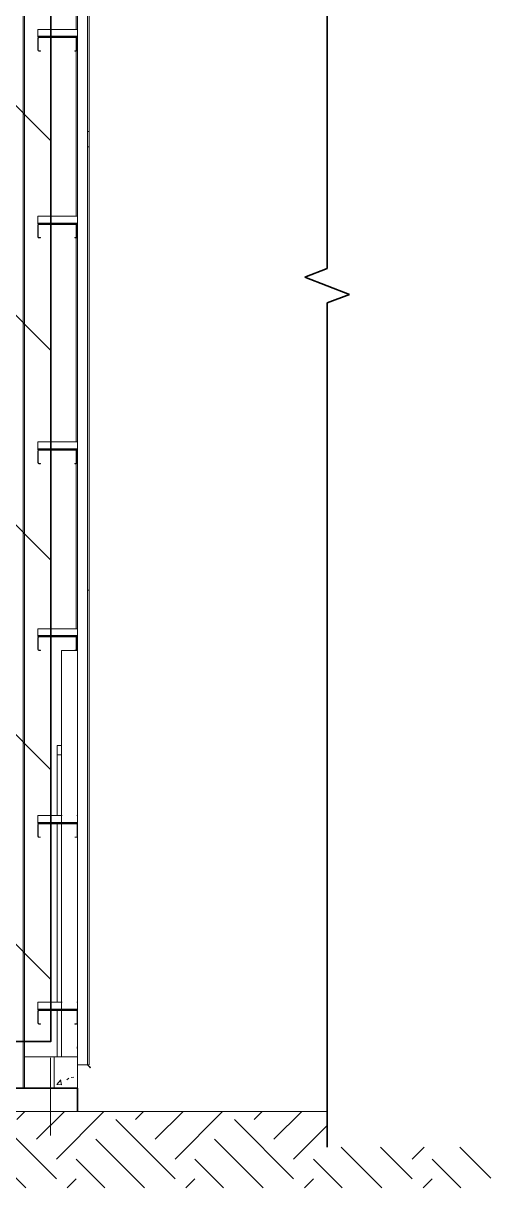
# Model space of a CAD drawing. Header units: metres. Extents: x -5.1 to 74.4, y -0.9 to 14.
# Drawn here: x 9.9 to 12.9, y -0.64 to 6.84 of the extents above; entities that cross this region are included whole.
import ezdxf

# ---------------------------------------------------------------- set-up
doc = ezdxf.new("R2010")
doc.units = ezdxf.units.M
doc.linetypes.add('Center', pattern=[2, 0.5, -0.25, 1, -0.25])
doc.linetypes.add('Dash dot', pattern=[1.05, 0.5, -0.25, 0.05, -0.25])
for name, color, linetype, lineweight in [('1', 7, 'Continuous', 18), ('2', 7, 'Continuous', 9), ('A LARGUEROS', 7, 'Continuous', 9), ('A LARGUEROS CORTES', 7, 'Continuous', 9), ('A-DETL-GENF', 7, 'Continuous', 18), ('A-EJES', 7, 'Continuous', 18), ('A-MURO', 7, 'Continuous', 25), ('A-MURO ASHURADO', 7, 'Continuous', 35), ('A-NIVELES LINEA_', 7, 'Continuous', 18), ('A-PISO', 7, 'Continuous', 18), ('A-PUERTAS', 7, 'Continuous', 25), ('GMI-COLUMNAS', 7, 'Continuous', 18)]:
    doc.layers.add(name, color=color, linetype=linetype, lineweight=lineweight)
doc.layers.add('ATR-ACHURADO', color=9, linetype='Continuous')
doc.layers.add('ATR-AREAS', color=1, linetype='Continuous')

# ---------------------------------------------------------------- blocks, each defined once
blk = doc.blocks.new('ESQUINERO_EXTERIOR_90__CAL24_MUROS_GMI_P026CHP001 - ESQUINERO EXTERIOR 90_-1491069-CORTE TRANSVERSAL 1-1_')
at = {"layer": '1', "lineweight": 5}
for p, q in [((10.3149, 3.198), (10.3252, 3.198)), ((10.3252, 0.15), (10.3252, 3.198)), ((10.3252, 0.15), (10.3159, 0.15))]:
    blk.add_line(p, q, dxfattribs=at)
blk = doc.blocks.new('ESQUINERO_EXTERIOR_90__CAL24_MUROS_GMI_P026CHP001 - ESQUINERO EXTERIOR 90_-V9-CORTE TRANSVERSAL 1-1_')
at = {"layer": '1', "lineweight": 5}
for q in [(10.3252, 8.994), (10.3149, 6.046)]:
    blk.add_line((10.3252, 6.046), q, dxfattribs=at)
blk = doc.blocks.new('ESQUINERO_EXTERIOR_90__CAL24_MUROS_GMI_P026CHP001 - ESQUINERO EXTERIOR 90_-V10-CORTE TRANSVERSAL 1-1_')
at = {"layer": '1', "lineweight": 5}
for p in [(10.3149, 6.146), (10.3252, 3.198)]:
    blk.add_line(p, (10.3252, 6.146), dxfattribs=at)
blk = doc.blocks.new('IR - W14X22-V11-CORTE TRANSVERSAL 1-1_')
at = {"layer": 'GMI-COLUMNAS'}
for p, q in [((9.9114, 10.3529), (9.9114, 0)), ((10.2423, 7.8611), (10.2423, 6.801)), ((9.9029, 6.9313), (9.9029, 0)), ((10.2423, 6.7481), (10.2423, 6.663)), ((10.2423, 6.6611), (10.2423, 5.601)), ((10.2423, 5.5481), (10.2423, 5.463)), ((10.2423, 5.4611), (10.2423, 4.151)), ((10.2423, 4.0981), (10.2423, 4.013)), ((10.2423, 4.0111), (10.2423, 2.951)), ((10.2423, 2.8981), (10.2423, 2.813)), ((10.2423, 2.8111), (10.2423, 2.81))]:
    blk.add_line(p, q, dxfattribs=at)
blk = doc.blocks.new('MoldurasCal24-Muros-GMI-P026TLK011-Laminación - GOTERO CON PENDIENTE-1501409-CORTE TRANSVERSAL 1-1_')
at = {"layer": '1'}
for p, q in [((10.2499, 0.2654), (10.2499, 0.2554)), ((10.2519, 0.2654), (10.2499, 0.2654)), ((10.2499, 0.2554), (10.2509, 0.2554)), ((10.2509, 0.2554), (10.2509, 0.149)), ((10.2519, 0.15), (10.2519, 0.2654)), ((10.3159, 0.15), (10.2519, 0.15)), ((10.3335, 0.1323), (10.3159, 0.15)), ((10.2509, 0.149), (10.3154, 0.149)), ((10.3154, 0.149), (10.3258, 0.1387)), ((10.3258, 0.1387), (10.325, 0.138)), ((10.325, 0.138), (10.3321, 0.1309)), ((10.3321, 0.1309), (10.3335, 0.1323))]:
    blk.add_line(p, q, dxfattribs=at)
blk = doc.blocks.new('MontenC-Calibre14-GMI 1 - MONTEN _C_ 10_ CAL14 CON CLIPS A COLUMNA-1601146-CORTE TRANSVERSAL 1-1_')
at = {"layer": '2', "color": 8, "lineweight": 5, "true_color": 0x808080}
for p, q in [((9.9969, 0.5102), (9.9969, 0.551)), ((10.1523, 0.551), (9.9969, 0.551)), ((10.2509, 0.551), (10.2469, 0.551)), ((9.9969, 0.5064), (9.9969, 0.5102)), ((9.9969, 0.5), (9.9969, 0.5064)), ((10.2509, 0.5064), (9.9969, 0.5064)), ((10.0028, 0.5), (9.9969, 0.5)), ((10.2509, 0.5), (10.245, 0.5))]:
    blk.add_line(p, q, dxfattribs=at)
at = {"layer": 'A LARGUEROS CORTES', "color": 8, "lineweight": 5, "true_color": 0x808080}
for p, q in [((9.9969, 0.4941), (9.9969, 0.417)), ((9.9988, 0.417), (9.9988, 0.4941)), ((10.245, 0.5), (10.0028, 0.5)), ((10.0028, 0.4981), (10.245, 0.4981)), ((10.249, 0.4941), (10.249, 0.417)), ((10.2509, 0.417), (10.2509, 0.4941)), ((10.0129, 0.413), (10.0028, 0.413)), ((10.0028, 0.4111), (10.0129, 0.4111)), ((10.0129, 0.4111), (10.0129, 0.413)), ((10.245, 0.413), (10.2349, 0.413)), ((10.2349, 0.413), (10.2349, 0.4111)), ((10.2349, 0.4111), (10.245, 0.4111))]:
    blk.add_line(p, q, dxfattribs=at)
for centre, radius, start, end in [((10.0028, 0.4941), 0.0059, 90, 180), ((10.0028, 0.4941), 0.004, 90, 180), ((10.245, 0.4941), 0.0059, 360, 90), ((10.245, 0.4941), 0.004, 360, 90), ((10.0028, 0.417), 0.0059, 180, 270), ((10.0028, 0.417), 0.004, 180, 270), ((10.245, 0.417), 0.0059, 270, 360), ((10.245, 0.417), 0.004, 270, 360)]:
    blk.add_arc(centre, radius, start, end, dxfattribs=at)
blk = doc.blocks.new('MontenC-Calibre14-GMI 1 - MONTEN _C_ 10_ CAL14 CON CLIPS A COLUMNA-1582412-CORTE TRANSVERSAL 1-1_')
at = {"layer": '2', "color": 8, "lineweight": 5, "true_color": 0x808080}
for p, q in [((9.9969, 2.9102), (9.9969, 2.951)), ((10.2509, 2.951), (9.9969, 2.951)), ((9.9969, 2.9064), (9.9969, 2.9102)), ((9.9969, 2.9), (9.9969, 2.9064)), ((10.2509, 2.9064), (9.9969, 2.9064)), ((10.0028, 2.9), (9.9969, 2.9)), ((10.2509, 2.9), (10.245, 2.9))]:
    blk.add_line(p, q, dxfattribs=at)
at = {"layer": 'A LARGUEROS CORTES', "color": 8, "lineweight": 5, "true_color": 0x808080}
for p, q in [((9.9969, 2.8941), (9.9969, 2.817)), ((9.9988, 2.817), (9.9988, 2.8941)), ((10.245, 2.9), (10.0028, 2.9)), ((10.0028, 2.8981), (10.245, 2.8981)), ((10.249, 2.8941), (10.249, 2.817)), ((10.2509, 2.817), (10.2509, 2.8941)), ((10.0129, 2.813), (10.0028, 2.813)), ((10.0028, 2.8111), (10.0129, 2.8111)), ((10.0129, 2.8111), (10.0129, 2.813)), ((10.245, 2.813), (10.2349, 2.813)), ((10.2349, 2.813), (10.2349, 2.8111)), ((10.2349, 2.8111), (10.245, 2.8111))]:
    blk.add_line(p, q, dxfattribs=at)
for centre, radius, start, end in [((10.0028, 2.8941), 0.0059, 90, 180), ((10.0028, 2.8941), 0.004, 90, 180), ((10.245, 2.8941), 0.0059, 0, 90), ((10.245, 2.8941), 0.004, 0, 90), ((10.0028, 2.817), 0.0059, 180, 270), ((10.0028, 2.817), 0.004, 180, 270), ((10.245, 2.817), 0.0059, 270, 360), ((10.245, 2.817), 0.004, 270, 360)]:
    blk.add_arc(centre, radius, start, end, dxfattribs=at)
blk = doc.blocks.new('MontenC-Calibre14-GMI 1 - MONTEN _C_ 10_ CAL14 CON CLIPS A COLUMNA-1582444-CORTE TRANSVERSAL 1-1_')
at = {"layer": '2', "color": 8, "lineweight": 5, "true_color": 0x808080}
for p, q in [((9.9969, 4.1102), (9.9969, 4.151)), ((10.2509, 4.151), (9.9969, 4.151)), ((9.9969, 4.1064), (9.9969, 4.1102)), ((9.9969, 4.1), (9.9969, 4.1064)), ((10.2509, 4.1064), (9.9969, 4.1064)), ((10.0028, 4.1), (9.9969, 4.1)), ((10.2509, 4.1), (10.245, 4.1))]:
    blk.add_line(p, q, dxfattribs=at)
at = {"layer": 'A LARGUEROS CORTES', "color": 8, "lineweight": 5, "true_color": 0x808080}
for p, q in [((9.9969, 4.0941), (9.9969, 4.017)), ((9.9988, 4.017), (9.9988, 4.0941)), ((10.245, 4.1), (10.0028, 4.1)), ((10.0028, 4.0981), (10.245, 4.0981)), ((10.249, 4.0941), (10.249, 4.017)), ((10.2509, 4.017), (10.2509, 4.0941)), ((10.0129, 4.013), (10.0028, 4.013)), ((10.0028, 4.0111), (10.0129, 4.0111)), ((10.0129, 4.0111), (10.0129, 4.013)), ((10.245, 4.013), (10.2349, 4.013)), ((10.2349, 4.013), (10.2349, 4.0111)), ((10.2349, 4.0111), (10.245, 4.0111))]:
    blk.add_line(p, q, dxfattribs=at)
for centre, radius, start, end in [((10.0028, 4.0941), 0.0059, 90, 180), ((10.0028, 4.0941), 0.004, 90, 180), ((10.245, 4.0941), 0.0059, 0, 90), ((10.245, 4.0941), 0.004, 0, 90), ((10.0028, 4.017), 0.0059, 180, 270), ((10.0028, 4.017), 0.004, 180, 270), ((10.245, 4.017), 0.0059, 270, 0), ((10.245, 4.017), 0.004, 270, 0)]:
    blk.add_arc(centre, radius, start, end, dxfattribs=at)
blk = doc.blocks.new('MontenC-Calibre14-GMI 1 - MONTEN _C_ 10_ CAL14 CON CLIPS A COLUMNA-1582504-CORTE TRANSVERSAL 1-1_')
at = {"layer": '2', "color": 8, "lineweight": 5, "true_color": 0x808080}
for p, q in [((9.9969, 5.5602), (9.9969, 5.601)), ((10.2509, 5.601), (9.9969, 5.601)), ((9.9969, 5.5564), (9.9969, 5.5602)), ((9.9969, 5.55), (9.9969, 5.5564)), ((10.2509, 5.5564), (9.9969, 5.5564)), ((10.0028, 5.55), (9.9969, 5.55)), ((10.2509, 5.55), (10.245, 5.55))]:
    blk.add_line(p, q, dxfattribs=at)
at = {"layer": 'A LARGUEROS CORTES', "color": 8, "lineweight": 5, "true_color": 0x808080}
for p, q in [((9.9969, 5.5441), (9.9969, 5.467)), ((9.9988, 5.467), (9.9988, 5.5441)), ((10.245, 5.55), (10.0028, 5.55)), ((10.0028, 5.5481), (10.245, 5.5481)), ((10.249, 5.5441), (10.249, 5.467)), ((10.2509, 5.467), (10.2509, 5.5441)), ((10.0129, 5.463), (10.0028, 5.463)), ((10.0028, 5.4611), (10.0129, 5.4611)), ((10.0129, 5.4611), (10.0129, 5.463)), ((10.245, 5.463), (10.2349, 5.463)), ((10.2349, 5.463), (10.2349, 5.4611)), ((10.2349, 5.4611), (10.245, 5.4611))]:
    blk.add_line(p, q, dxfattribs=at)
for centre, radius, start, end in [((10.0028, 5.5441), 0.0059, 90, 180), ((10.0028, 5.5441), 0.004, 90, 180), ((10.245, 5.5441), 0.0059, 0, 90), ((10.245, 5.5441), 0.004, 0, 90), ((10.0028, 5.467), 0.0059, 180, 270), ((10.0028, 5.467), 0.004, 180, 270), ((10.245, 5.467), 0.0059, 270, 0), ((10.245, 5.467), 0.004, 270, 0)]:
    blk.add_arc(centre, radius, start, end, dxfattribs=at)
blk = doc.blocks.new('PosteHSS-SecciónEstructuralHueca - HSS101_6X101_6X6_4-1570011-CORTE TRANSVERSAL 1-1_')
at = {"layer": 'GMI-COLUMNAS'}
for p, q in [((10.1486, 2.81), (10.1486, 1.7064)), ((10.1486, 2.81), (10.1604, 2.81)), ((10.2388, 2.81), (10.1604, 2.81)), ((10.2388, 2.81), (10.2506, 2.81)), ((10.2506, 1.7064), (10.2506, 2.81)), ((10.1486, 1.6981), (10.1486, 0.5064)), ((10.2506, 1.6947), (10.2506, 1.7)), ((10.2506, 0.5064), (10.2506, 1.6164)), ((10.1486, 0.4981), (10.1486, 0.2)), ((10.2506, 0.4947), (10.2506, 0.5)), ((10.2506, 0.2654), (10.2506, 0.4164)), ((10.2506, 0.2), (10.2506, 0.2554))]:
    blk.add_line(p, q, dxfattribs=at)
blk = doc.blocks.new('D_LINEA DE CORTE - D_LINEA DE CORTE-1573924-CORTE TRANSVERSAL 1-1_')
at = {"layer": 'A-DETL-GENF', "lineweight": 35}
for p, q in [((11.8544, 11.0675), (11.8544, 5.2643)), ((11.8544, 5.2643), (11.7107, 5.2091)), ((11.7107, 5.2091), (11.998, 5.0987)), ((11.998, 5.0987), (11.8544, 5.0435)), ((11.8544, 5.0435), (11.8544, -0.3791))]:
    blk.add_line(p, q, dxfattribs=at)

msp = doc.modelspace()

# ---------------------------------------------------------------- hatches: boundary and pattern name
at = {"layer": 'A-DETL-GENF', "lineweight": 9, "true_color": 0xc0c0c0}
h = msp.add_hatch(dxfattribs=at)
h.set_pattern_fill('FP_3', color=9, style=0, pattern_type=2)
h.set_pattern_definition([(45, (32.721, 0.56), (0, 0.7620066), [0.53882, -0.53882]), (45, (32.848, 0.433), (0, 0.7620066), [0.53882, -0.53882]), (45, (32.975, 0.306), (0, 0.7620066), [0.53882, -0.53882]), (315, (33.102, 0.306), (0.7620066, 0), [0.53882, -0.53882]), (315, (33.229, 0.433), (0.7620066, 0), [0.53882, -0.53882]), (315, (33.356, 0.56), (0.7620066, 0), [0.53882, -0.53882])])
h.paths.add_polyline_path([(10.9151, -0.6399), (12.9048, -0.6399), (12.9048, -0.3791), (11.8544, -0.3791), (11.8544, -0.15), (-1.5134, -0.15), (-1.5134, -0.6399), (10.4177, -0.6399)])
at = {"layer": 'A-MURO ASHURADO', "lineweight": 18}
h = msp.add_hatch(dxfattribs=at)
h.set_pattern_fill('FP_1', color=256, style=0, pattern_type=2)
h.set_pattern_definition([(50, (32.721, -0.075), (0.364365, -0.031877), [0.0381, -0.4191]), (355, (32.721, -0.075), (-0.0704845, 0.382117), [0.03048, -0.33528]), (100.451, (32.751, -0.07766), (0.293886, 0.3502294), [0.03238, -0.35618]), (46.184, (32.721, 0.0266), (0.542161, -0.084084), [0.05715, -0.62865]), (96.636, (32.766, 0.0196), (0.474805, 0.494854), [0.04857, -0.53427]), (351.184, (32.721, 0.0266), (0.47481, 0.494846), [0.04572, -0.50292]), (21, (32.771, 0.0012), (0.3032265, -0.204528), [0.0381, -0.4191]), (326, (32.771, 0.0012), (0.123607, 0.368379), [0.03048, -0.33528]), (71.451, (32.797, -0.01584), (0.426833, 0.163839), [0.03238, -0.35618]), (37.5, (32.721, -0.075), (0.0061807, 0.1691082), [0.01676, -0.31445, 0.01676, -0.3236, -0.33655]), (37.5, (32.721, -0.075), (0.0061807, 0.1691082), [-0.67158, 0.01676, -0.31979]), (7.5, (32.721, -0.075), (0.1336414, 0.2003578), [0.01676, -0.17729, 0.01676, -0.30683, -0.12827]), (7.5, (32.721, -0.075), (0.1336414, 0.2003578), [-0.51765, 0.01676, -0.11151]), (327.5, (32.607, -0.075), (0.2711816, -0.0114606), [0.01676, -0.11024, 0.01676, -0.37948, -0.52578]), (327.5, (32.607, -0.075), (0.2711816, -0.0114606), [-0.52324, 0.01676, -0.50902]), (317.5, (32.556, -0.075), (0.296258, 0.0508507), [0.01676, -0.14834, 0.01676, -0.24638, -0.37338]), (317.5, (32.556, -0.075), (0.296258, 0.0508507), [-0.42824, 0.01676, -0.35662])])
h.paths.add_polyline_path([(10.2509, 0), (10.2509, 0.2), (10.1009, 0.2), (10.1009, 0), (10.2311, 0)])
at = {"layer": 'ATR-ACHURADO'}
h = msp.add_hatch(dxfattribs=at)
h.set_pattern_fill('ANSI31', scale=0.3, angle=90)
h.paths.add_polyline_path([(5.04, 6.6), (9.7, 6.6), (9.7, 0.3), (10.08, 0.3), (10.08, 10.4277), (5.04, 10.4277)])

# ---------------------------------------------------------------- linework, layer by layer
at = {"layer": '1'}
for p, q in [((10.2509, 10.5984), (10.2509, 0.15)), ((10.3149, 0.15), (10.3149, 10.5984)), ((10.2509, 0.15), (10.3149, 0.15)), ((11.8544, -0.15), (-1.5134, -0.15))]:
    msp.add_line(p, q, dxfattribs=at)
at = {"layer": 'A-EJES', "color": 253, "linetype": 'Dash dot', "true_color": 0xaaaaaa}
for p, q in [((10.0769, 2.7206), (10.0769, 12.9021)), ((10.0769, -0.3048), (10.0769, 2.6952))]:
    msp.add_line(p, q, dxfattribs=at)
at = {"layer": 'A-MURO', "color": 9, "lineweight": 5, "true_color": 0xc0c0c0}
msp.add_line((10.1009, 0.2), (9.9125, 0.2), dxfattribs=at)
at = {"layer": 'A-MURO', "lineweight": 18}
for p, q in [((10.1009, 0.2), (10.1009, 0)), ((10.2509, 0.2), (10.1009, 0.2)), ((10.2509, 0), (10.2509, 0.2))]:
    msp.add_line(p, q, dxfattribs=at)
at = {"layer": 'A-NIVELES LINEA_', "linetype": 'Center'}
msp.add_line((-4.2993, 0), (10.0219, 0), dxfattribs=at)
at = {"layer": 'A-PISO', "lineweight": 35}
for p, q in [((10.2509, 0), (7.4513, 0)), ((10.2509, -0.15), (10.2509, 0))]:
    msp.add_line(p, q, dxfattribs=at)
at = {"layer": 'A-PUERTAS', "color": 9, "lineweight": 5, "true_color": 0xc0c0c0}
for p, q in [((10.1486, 2.2), (10.1209, 2.2)), ((10.1209, 2.2), (10.1209, 2.14)), ((10.1209, 2.14), (10.1486, 2.14)), ((10.1209, 2.14), (10.1209, 1.751)), ((10.1486, 2.14), (10.1209, 2.14)), ((10.1209, 1.6981), (10.1209, 0.551)), ((10.1209, 0.4981), (10.1209, 0.2))]:
    msp.add_line(p, q, dxfattribs=at)
at = {"layer": 'ATR-AREAS', "lineweight": 35}
msp.add_lwpolyline([(5.04, 6.6), (9.7, 6.6), (9.7, 0.3), (10.08, 0.3), (10.08, 10.4277), (5.04, 10.4277)], close=True, dxfattribs=at)

# ---------------------------------------------------------------- block references
at = {"layer": '1', "lineweight": 5}
for name in ['ESQUINERO_EXTERIOR_90__CAL24_MUROS_GMI_P026CHP001 - ESQUINERO EXTERIOR 90_-V9-CORTE TRANSVERSAL 1-1_', 'ESQUINERO_EXTERIOR_90__CAL24_MUROS_GMI_P026CHP001 - ESQUINERO EXTERIOR 90_-V10-CORTE TRANSVERSAL 1-1_', 'ESQUINERO_EXTERIOR_90__CAL24_MUROS_GMI_P026CHP001 - ESQUINERO EXTERIOR 90_-1491069-CORTE TRANSVERSAL 1-1_', 'MoldurasCal24-Muros-GMI-P026TLK011-Laminación - GOTERO CON PENDIENTE-1501409-CORTE TRANSVERSAL 1-1_']:
    msp.add_blockref(name, (0, 0), dxfattribs=at)
at = {"layer": 'A LARGUEROS', "color": 8, "lineweight": 5, "true_color": 0x808080}
for name, p in [('MontenC-Calibre14-GMI 1 - MONTEN _C_ 10_ CAL14 CON CLIPS A COLUMNA-1582444-CORTE TRANSVERSAL 1-1_', (0, 2.65)), ('MontenC-Calibre14-GMI 1 - MONTEN _C_ 10_ CAL14 CON CLIPS A COLUMNA-1582504-CORTE TRANSVERSAL 1-1_', (0, 0)), ('MontenC-Calibre14-GMI 1 - MONTEN _C_ 10_ CAL14 CON CLIPS A COLUMNA-1582444-CORTE TRANSVERSAL 1-1_', (0, 0)), ('MontenC-Calibre14-GMI 1 - MONTEN _C_ 10_ CAL14 CON CLIPS A COLUMNA-1582412-CORTE TRANSVERSAL 1-1_', (0, 0)), ('MontenC-Calibre14-GMI 1 - MONTEN _C_ 10_ CAL14 CON CLIPS A COLUMNA-1601146-CORTE TRANSVERSAL 1-1_', (0, 1.2)), ('MontenC-Calibre14-GMI 1 - MONTEN _C_ 10_ CAL14 CON CLIPS A COLUMNA-1601146-CORTE TRANSVERSAL 1-1_', (0, 0))]:
    msp.add_blockref(name, p, dxfattribs=at)
at = {"layer": 'A-DETL-GENF', "lineweight": 35}
msp.add_blockref('D_LINEA DE CORTE - D_LINEA DE CORTE-1573924-CORTE TRANSVERSAL 1-1_', (0, 0), dxfattribs=at)
at = {"layer": 'GMI-COLUMNAS'}
for name in ['IR - W14X22-V11-CORTE TRANSVERSAL 1-1_', 'PosteHSS-SecciónEstructuralHueca - HSS101_6X101_6X6_4-1570011-CORTE TRANSVERSAL 1-1_']:
    msp.add_blockref(name, (0, 0), dxfattribs=at)

doc.saveas('drawing.dxf')
